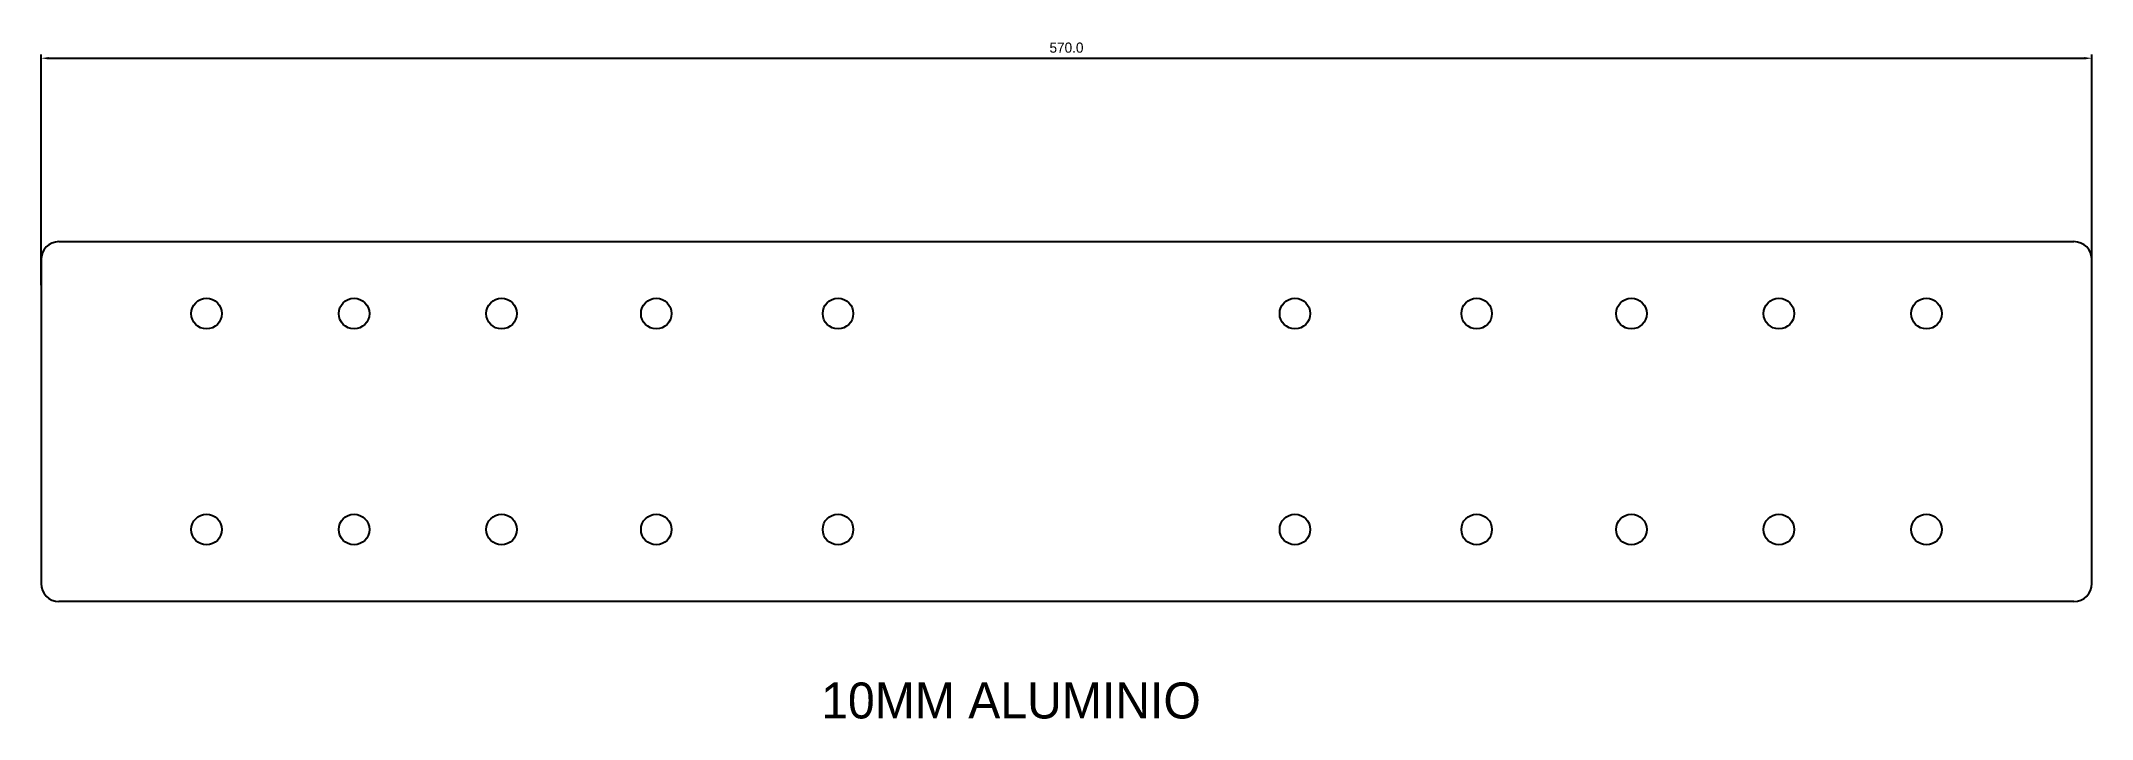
# Model space of a CAD drawing. Extents: x 483 to 1053, y 136 to 325.
import ezdxf

# ---------------------------------------------------------------- set-up
doc = ezdxf.new("R2010")
doc.units = 0
doc.header["$PDSIZE"] = -1
doc.linetypes.add('SLD-CONTINUA', pattern=[0])
doc.layers.get('0').update_dxf_attribs({"linetype": 'CONTINUOUS'})
doc.layers.get('Defpoints').update_dxf_attribs({"linetype": 'CONTINUOUS'})
doc.dimstyles.new('ISO-25', dxfattribs={"dimtxt": 2.5, "dimasz": 2.5, "dimexe": 1.25, "dimexo": 0.625, "dimtad": 1, "dimdsep": 46, "dimtxsty": 'Standard', "dimcen": 2.5, "dimadec": 0, "dimazin": 0, "dimtfac": 1, "dimtmove": 0, "dimatfit": 3, "dimfxl": 1, "dimarcsym": 0})

# ---------------------------------------------------------------- blocks, each defined once
blk = doc.blocks.new('*D55')
at = {"color": 0, "lineweight": -2, "transparency": 16777216}
for p, q in [((482.67, 256.81), (482.67, 320.83)), ((484.79, 319.83), (1050.56, 319.83)), ((1052.67, 256.81), (1052.67, 320.83))]:
    blk.add_line(p, q, dxfattribs=at)
at = {"color": 0, "transparency": 16777216}
for points in [[(484.79, 320.18), (484.79, 319.48), (482.67, 319.83)], [(1050.56, 320.18), (1050.56, 319.48), (1052.67, 319.83)]]:
    blk.add_solid(points, dxfattribs=at)
at = {"layer": 'Defpoints', "color": 0, "transparency": 16777216}
for p in [(1052.67, 319.83), (482.67, 255.81), (1052.67, 255.81)]:
    blk.add_point(p, dxfattribs=at)
at = {"color": 0, "transparency": 16777216, "insert": (767.67, 322.76), "char_height": 2.822, "attachment_point": 5}
blk.add_mtext('570.0', dxfattribs=at)

msp = doc.modelspace()

# ---------------------------------------------------------------- linework, layer by layer
at = {"color": 7, "linetype": 'SLD-CONTINUA'}
for p, q in [((487.67, 268.86), (1047.67, 268.86)), ((482.67, 263.86), (482.67, 173.86)), ((1052.67, 173.86), (1052.67, 263.86)), ((1047.67, 168.86), (487.67, 168.86))]:
    msp.add_line(p, q, dxfattribs=at)
for centre in [(528.67, 248.86), (569.67, 248.86), (610.67, 248.86), (653.67, 248.86), (704.17, 248.86), (831.17, 248.86), (881.67, 248.86), (924.67, 248.86), (965.67, 248.86), (1006.67, 248.86), (528.67, 188.86), (569.67, 188.86), (610.67, 188.86), (653.67, 188.86), (704.17, 188.86), (831.17, 188.86), (881.67, 188.86), (924.67, 188.86), (965.67, 188.86), (1006.67, 188.86)]:
    msp.add_circle(centre, 4.25, dxfattribs=at)
for centre, start, end in [((487.67, 263.86), 90, 180), ((1047.67, 263.86), 0, 90), ((487.67, 173.86), 180, 270), ((1047.67, 173.86), 270, 0)]:
    msp.add_arc(centre, 5, start, end, dxfattribs=at)

# ---------------------------------------------------------------- texts
at = {"insert": (699.5, 146.35), "char_height": 10, "attachment_point": 1}
msp.add_mtext_dynamic_manual_height_columns('10MM ALUMINIO', width=125.318, gutter_width=14.11, heights=[0], dxfattribs=at)

# ---------------------------------------------------------------- dimensions: what is measured, and where the dimension line sits
dim = msp.add_linear_dim(base=(1052.67, 319.83), p1=(482.67, 255.81), p2=(1052.67, 255.81), dimstyle='ISO-25', override={"dimtxt": 2.822222, "dimasz": 2.116667, "dimexe": 1, "dimexo": 1, "dimgap": 1.524, "dimtih": 1, "dimtoh": 1, "dimdec": 1, "dimlfac": 1, "dimzin": 0, "dimtdec": 1, "dimtzin": 0})
dim.commit()
dim.dimension.update_dxf_attribs({"geometry": '*D55', "text_midpoint": (767.67, 322.76)})

doc.saveas('drawing.dxf')
